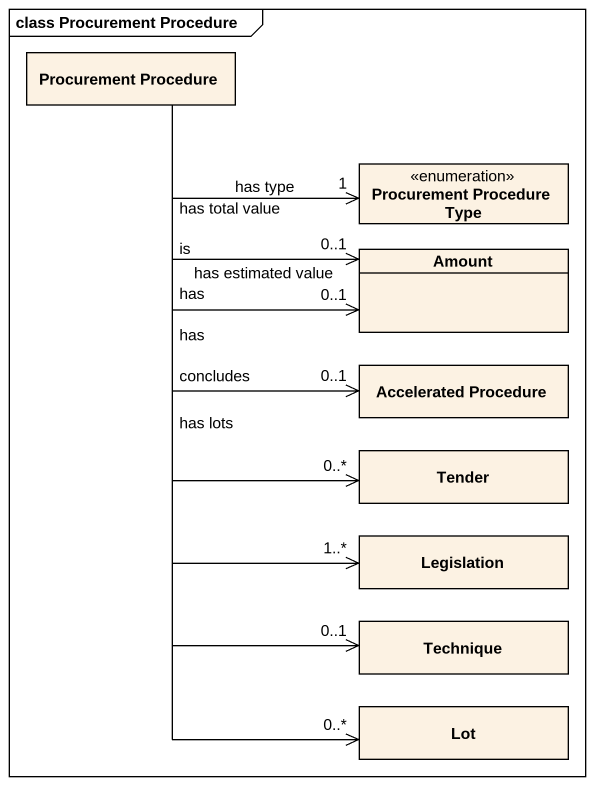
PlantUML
@startuml
mainframe class Procurement Procedure
hide circle
hide empty members
class "Procurement Procedure" as Procurement_Procedure #FCF2E3
enum "Procurement Procedure Type" as Procurement_Procedure_Type
class Amount
class "Accelerated Procedure" as Accelerated_Procedure
class Tender
class Legislation
class Technique
class Lot
Procurement_Procedure -right-> "1" Procurement_Procedure_Type : has type
Procurement_Procedure --> "0..1" Amount : has estimated value
Procurement_Procedure --> "0..1" Amount : has total value
Procurement_Procedure --> "0..1" Accelerated_Procedure : is
Procurement_Procedure --> "0..*" Tender : has
Procurement_Procedure --> "1..*" Legislation : has
Procurement_Procedure --> "0..1" Technique : concludes
Procurement_Procedure --> "0..*" Lot : has lots
@enduml
